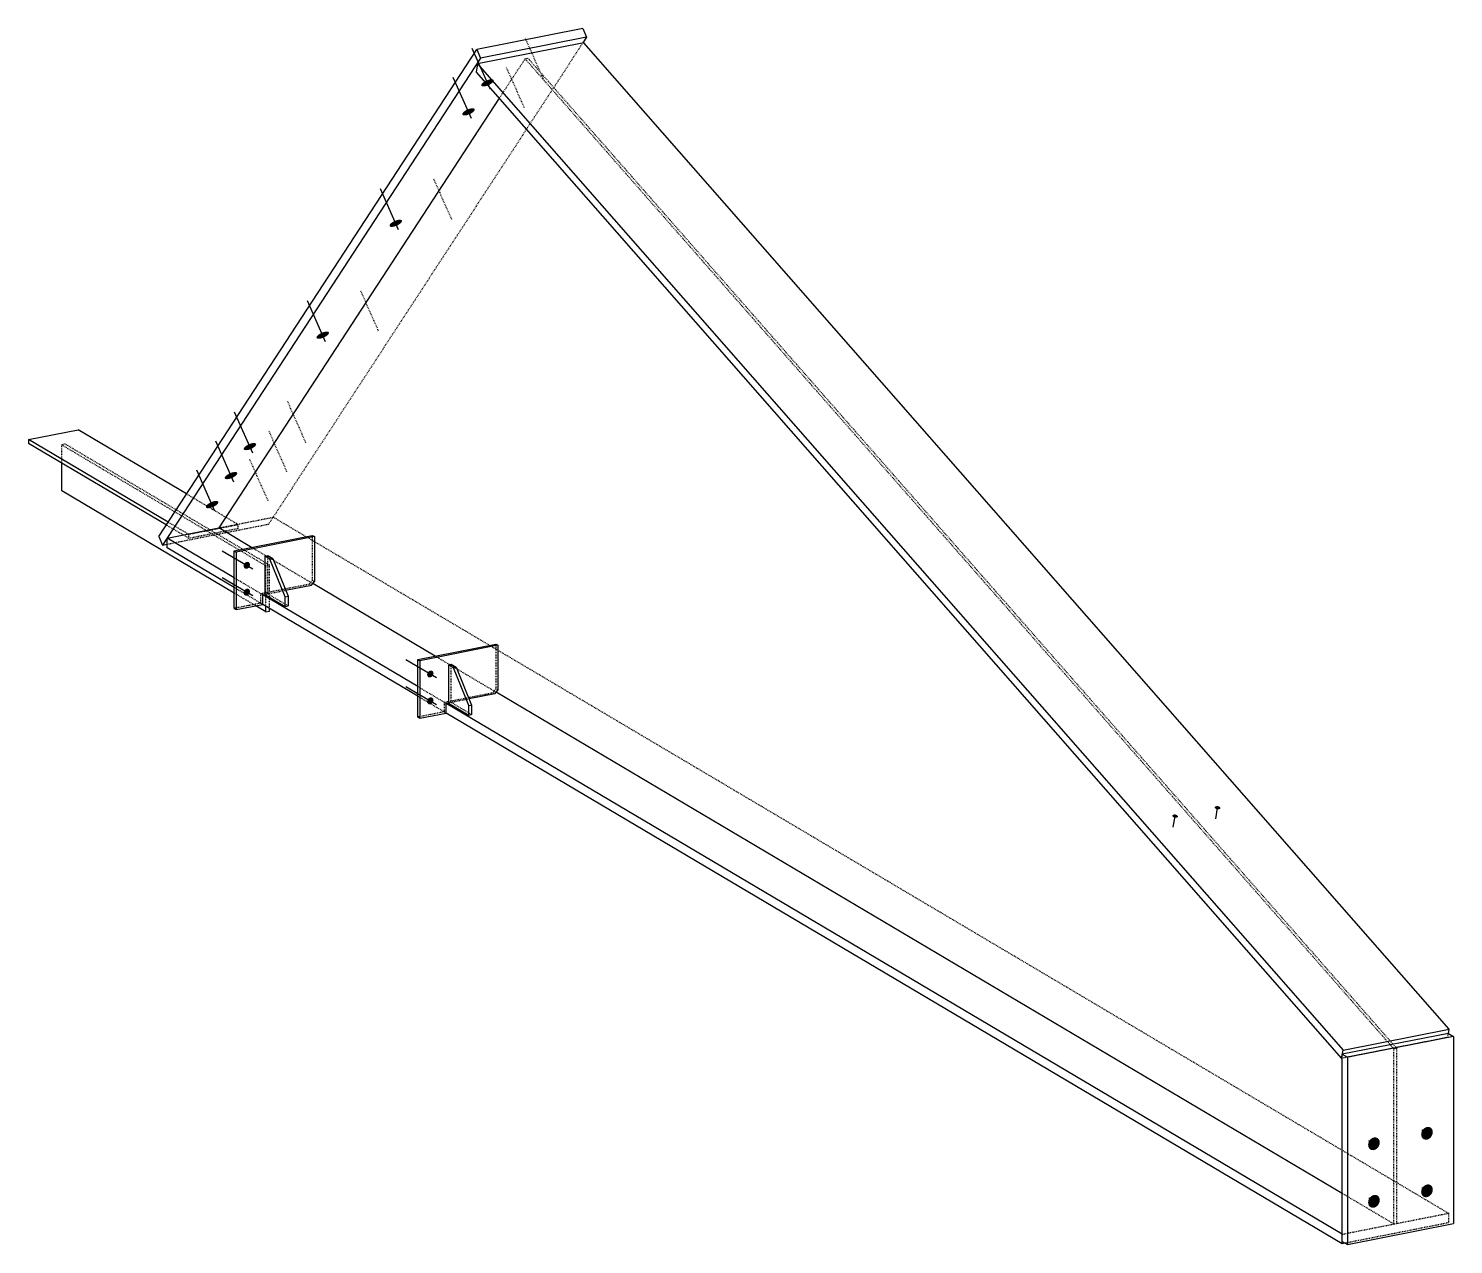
# Model space of a CAD drawing. Header units: millimetres. Extents: x 16 to 48755, y 13 to 3079.
# Drawn here: x 9262 to 12753, y 100 to 3079 of the extents above; entities that cross this region are included whole.
import ezdxf

# ---------------------------------------------------------------- set-up
doc = ezdxf.new("R2010")
doc.units = ezdxf.units.MM
doc.linetypes.add('DXK_LINE_DOT2', pattern=[3.9198, 1.9599, -1.9599])
doc.layers.add('STÅL', color=7, linetype='Continuous')

msp = doc.modelspace()

# ---------------------------------------------------------------- hatches: boundary and pattern name
at = {"layer": 'STÅL', "linetype": 'Continuous'}
for points in [[(10384.1, 2951.9), (10387.3, 2953.1), (10390.4, 2954.1), (10393.4, 2954.7), (10396.1, 2954.9), (10398.4, 2954.8), (10400.2, 2954.2), (10401.4, 2953.4), (10401.9, 2952.1), (10401.8, 2950.7), (10401, 2949), (10399.6, 2947.2), (10397.6, 2945.4), (10395.1, 2943.5), (10392.3, 2941.8), (10389.2, 2940.3), (10386, 2939.1), (10382.9, 2938.1), (10379.9, 2937.5), (10377.2, 2937.3), (10374.9, 2937.4), (10373.1, 2938), (10371.9, 2938.8), (10371.4, 2940), (10371.5, 2941.5), (10372.3, 2943.2), (10373.7, 2945), (10375.7, 2946.8), (10378.2, 2948.7), (10381, 2950.4)], [(10337.7, 2880.8), (10340.9, 2882.1), (10344.1, 2883), (10347.1, 2883.6), (10349.8, 2883.9), (10352, 2883.7), (10353.8, 2883.2), (10355, 2882.3), (10355.5, 2881.1), (10355.4, 2879.6), (10354.6, 2877.9), (10353.2, 2876.2), (10351.2, 2874.3), (10348.7, 2872.5), (10345.9, 2870.8), (10342.8, 2869.3), (10339.6, 2868), (10336.5, 2867), (10333.5, 2866.4), (10330.8, 2866.2), (10328.5, 2866.4), (10326.7, 2866.9), (10325.5, 2867.8), (10325, 2869), (10325.1, 2870.5), (10325.9, 2872.1), (10327.3, 2873.9), (10329.3, 2875.8), (10331.8, 2877.6), (10334.6, 2879.3)], [(10159.5, 2607.8), (10162.7, 2609), (10165.8, 2610), (10168.8, 2610.6), (10171.5, 2610.8), (10173.8, 2610.7), (10175.6, 2610.1), (10176.8, 2609.3), (10177.3, 2608), (10177.2, 2606.6), (10176.4, 2604.9), (10174.9, 2603.1), (10173, 2601.3), (10170.5, 2599.4), (10167.7, 2597.7), (10164.6, 2596.2), (10161.4, 2595), (10158.2, 2594), (10155.2, 2593.4), (10152.5, 2593.2), (10150.2, 2593.3), (10148.5, 2593.9), (10147.3, 2594.7), (10146.8, 2595.9), (10146.9, 2597.4), (10147.7, 2599.1), (10149.1, 2600.9), (10151.1, 2602.7), (10153.5, 2604.6), (10156.4, 2606.3)], [(9980.6, 2333.7), (9983.7, 2335), (9986.9, 2335.9), (9989.9, 2336.5), (9992.6, 2336.8), (9994.9, 2336.6), (9996.7, 2336.1), (9997.8, 2335.2), (9998.4, 2334), (9998.2, 2332.5), (9997.5, 2330.8), (9996, 2329), (9994.1, 2327.2), (9991.6, 2325.4), (9988.8, 2323.7), (9985.7, 2322.2), (9982.5, 2320.9), (9979.3, 2319.9), (9976.3, 2319.3), (9973.6, 2319.1), (9971.3, 2319.3), (9969.6, 2319.8), (9968.4, 2320.7), (9967.8, 2321.9), (9968, 2323.4), (9968.8, 2325), (9970.2, 2326.8), (9972.2, 2328.7), (9974.6, 2330.5), (9977.5, 2332.2)], [(9802.3, 2060.7), (9805.5, 2061.9), (9808.7, 2062.9), (9811.7, 2063.5), (9814.4, 2063.7), (9816.7, 2063.6), (9818.4, 2063), (9819.6, 2062.1), (9820.1, 2060.9), (9820, 2059.5), (9819.2, 2057.8), (9817.8, 2056), (9815.8, 2054.1), (9813.3, 2052.3), (9810.5, 2050.6), (9807.4, 2049.1), (9804.2, 2047.9), (9801.1, 2046.9), (9798.1, 2046.3), (9795.4, 2046.1), (9793.1, 2046.2), (9791.3, 2046.7), (9790.1, 2047.6), (9789.6, 2048.8), (9789.7, 2050.3), (9790.5, 2052), (9791.9, 2053.8), (9793.9, 2055.6), (9796.4, 2057.4), (9799.2, 2059.1)], [(9755.9, 1989.6), (9759.1, 1990.9), (9762.3, 1991.8), (9765.3, 1992.4), (9768, 1992.7), (9770.3, 1992.5), (9772, 1992), (9773.2, 1991.1), (9773.8, 1989.9), (9773.6, 1988.4), (9772.8, 1986.7), (9771.4, 1984.9), (9769.4, 1983.1), (9767, 1981.3), (9764.1, 1979.6), (9761, 1978.1), (9757.9, 1976.8), (9754.7, 1975.8), (9751.7, 1975.2), (9749, 1975), (9746.7, 1975.2), (9744.9, 1975.7), (9743.8, 1976.6), (9743.2, 1977.8), (9743.3, 1979.3), (9744.1, 1980.9), (9745.6, 1982.7), (9747.5, 1984.6), (9750, 1986.4), (9752.8, 1988.1)], [(9709.5, 1918.6), (9712.7, 1919.8), (9715.9, 1920.8), (9718.9, 1921.4), (9721.6, 1921.6), (9723.9, 1921.5), (9725.7, 1920.9), (9726.8, 1920), (9727.4, 1918.8), (9727.2, 1917.4), (9726.4, 1915.7), (9725, 1913.9), (9723, 1912), (9720.6, 1910.2), (9717.7, 1908.5), (9714.7, 1907), (9711.5, 1905.7), (9708.3, 1904.8), (9705.3, 1904.2), (9702.6, 1903.9), (9700.3, 1904.1), (9698.5, 1904.6), (9697.4, 1905.5), (9696.8, 1906.7), (9697, 1908.2), (9697.8, 1909.9), (9699.2, 1911.7), (9701.2, 1913.5), (9703.6, 1915.3), (9706.5, 1917)], [(9790.9, 1767.8), (9792, 1769.3), (9793.3, 1770.6), (9794.8, 1771.6), (9796.4, 1772.3), (9798, 1772.6), (9799.6, 1772.5), (9801.1, 1772.1), (9802.4, 1771.3), (9803.5, 1770.2), (9804.3, 1768.9), (9804.8, 1767.3), (9805, 1765.6), (9804.8, 1763.8), (9804.3, 1762), (9803.5, 1760.3), (9802.4, 1758.8), (9801.1, 1757.5), (9799.6, 1756.5), (9798, 1755.8), (9796.3, 1755.5), (9794.8, 1755.5), (9793.3, 1755.9), (9791.9, 1756.7), (9790.9, 1757.8), (9790, 1759.2), (9789.5, 1760.8), (9789.4, 1762.5), (9789.5, 1764.3), (9790, 1766.1)], [(9790.9, 1702), (9792, 1703.5), (9793.3, 1704.8), (9794.8, 1705.8), (9796.4, 1706.5), (9798, 1706.8), (9799.6, 1706.8), (9801.1, 1706.3), (9802.4, 1705.6), (9803.5, 1704.5), (9804.3, 1703.1), (9804.8, 1701.5), (9805, 1699.8), (9804.8, 1698), (9804.3, 1696.2), (9803.5, 1694.5), (9802.4, 1693), (9801.1, 1691.7), (9799.6, 1690.7), (9798, 1690), (9796.3, 1689.7), (9794.8, 1689.7), (9793.3, 1690.2), (9791.9, 1690.9), (9790.9, 1692), (9790, 1693.4), (9789.5, 1695), (9789.4, 1696.7), (9789.5, 1698.5), (9790, 1700.3)], [(10240.4, 1501.5), (10241.5, 1503), (10242.8, 1504.3), (10244.3, 1505.3), (10245.9, 1506), (10247.5, 1506.3), (10249.1, 1506.3), (10250.6, 1505.8), (10251.9, 1505.1), (10253, 1504), (10253.8, 1502.6), (10254.3, 1501), (10254.5, 1499.3), (10254.3, 1497.5), (10253.8, 1495.7), (10253, 1494), (10251.9, 1492.5), (10250.6, 1491.2), (10249.1, 1490.2), (10247.5, 1489.5), (10245.8, 1489.2), (10244.3, 1489.2), (10242.8, 1489.7), (10241.4, 1490.4), (10240.4, 1491.5), (10239.5, 1492.9), (10239, 1494.5), (10238.9, 1496.2), (10239, 1498), (10239.5, 1499.8)], [(10240.4, 1435.7), (10241.5, 1437.2), (10242.8, 1438.5), (10244.3, 1439.5), (10245.9, 1440.2), (10247.5, 1440.5), (10249.1, 1440.5), (10250.6, 1440.1), (10251.9, 1439.3), (10253, 1438.2), (10253.8, 1436.8), (10254.3, 1435.2), (10254.5, 1433.5), (10254.3, 1431.7), (10253.8, 1429.9), (10253, 1428.2), (10251.9, 1426.7), (10250.6, 1425.4), (10249.1, 1424.4), (10247.5, 1423.7), (10245.8, 1423.4), (10244.3, 1423.4), (10242.8, 1423.9), (10241.4, 1424.7), (10240.4, 1425.8), (10239.5, 1427.1), (10239, 1428.7), (10238.9, 1430.4), (10239, 1432.2), (10239.5, 1434)], [(12070.4, 1145.8), (12069, 1146.1), (12067.7, 1146.6), (12066.5, 1147.2), (12065.5, 1147.9), (12064.8, 1148.7), (12064.3, 1149.6), (12064.1, 1150.4), (12064.3, 1151.2), (12064.7, 1151.9), (12065.4, 1152.6), (12066.4, 1153.1), (12067.6, 1153.4), (12068.9, 1153.6), (12070.3, 1153.6), (12071.7, 1153.5), (12073.2, 1153.1), (12074.5, 1152.6), (12075.7, 1152), (12076.6, 1151.3), (12077.4, 1150.5), (12077.8, 1149.7), (12078, 1148.8), (12077.9, 1148), (12077.4, 1147.3), (12076.7, 1146.7), (12075.8, 1146.2), (12074.6, 1145.8), (12073.3, 1145.6), (12071.9, 1145.6)], [(12174.3, 1166.3), (12172.9, 1166.6), (12171.6, 1167.1), (12170.4, 1167.7), (12169.4, 1168.4), (12168.7, 1169.2), (12168.2, 1170.1), (12168.1, 1170.9), (12168.2, 1171.7), (12168.6, 1172.4), (12169.4, 1173.1), (12170.3, 1173.6), (12171.5, 1173.9), (12172.8, 1174.1), (12174.2, 1174.1), (12175.7, 1174), (12177.1, 1173.6), (12178.4, 1173.2), (12179.6, 1172.6), (12180.6, 1171.8), (12181.3, 1171), (12181.8, 1170.2), (12181.9, 1169.4), (12181.8, 1168.6), (12181.4, 1167.8), (12180.6, 1167.2), (12179.7, 1166.7), (12178.5, 1166.3), (12177.2, 1166.2), (12175.8, 1166.1)], [(12676.4, 379.3), (12678.4, 382.1), (12680.9, 384.5), (12683.6, 386.3), (12686.5, 387.6), (12689.5, 388.2), (12692.4, 388.1), (12695.1, 387.3), (12697.6, 385.9), (12699.6, 383.8), (12701.1, 381.3), (12702, 378.4), (12702.3, 375.3), (12702, 372), (12701, 368.7), (12699.5, 365.6), (12697.5, 362.8), (12695.1, 360.4), (12692.4, 358.6), (12689.5, 357.3), (12686.5, 356.7), (12683.6, 356.8), (12680.8, 357.6), (12678.4, 359.1), (12676.4, 361.1), (12674.9, 363.6), (12674, 366.5), (12673.7, 369.7), (12674, 372.9), (12674.9, 376.2)], [(12546.5, 353.7), (12548.5, 356.5), (12551, 358.8), (12553.7, 360.7), (12556.6, 361.9), (12559.6, 362.5), (12562.5, 362.4), (12565.2, 361.6), (12567.7, 360.2), (12569.7, 358.2), (12571.1, 355.7), (12572.1, 352.8), (12572.4, 349.6), (12572.1, 346.3), (12571.1, 343.1), (12569.6, 340), (12567.6, 337.2), (12565.2, 334.8), (12562.5, 332.9), (12559.6, 331.7), (12556.6, 331.1), (12553.7, 331.2), (12550.9, 332), (12548.5, 333.4), (12546.5, 335.4), (12545, 337.9), (12544.1, 340.8), (12543.8, 344), (12544.1, 347.3), (12545, 350.6)], [(12676.4, 238.4), (12678.4, 241.2), (12680.9, 243.5), (12683.6, 245.4), (12686.5, 246.6), (12689.5, 247.2), (12692.4, 247.1), (12695.1, 246.3), (12697.6, 244.9), (12699.6, 242.9), (12701.1, 240.4), (12702, 237.5), (12702.3, 234.3), (12702, 231), (12701, 227.8), (12699.5, 224.7), (12697.5, 221.9), (12695.1, 219.5), (12692.4, 217.6), (12689.5, 216.4), (12686.5, 215.8), (12683.6, 215.9), (12680.8, 216.7), (12678.4, 218.1), (12676.4, 220.1), (12674.9, 222.6), (12674, 225.5), (12673.7, 228.7), (12674, 232), (12674.9, 235.2)], [(12546.5, 212.7), (12548.5, 215.5), (12551, 217.9), (12553.7, 219.7), (12556.6, 221), (12559.6, 221.6), (12562.5, 221.5), (12565.2, 220.7), (12567.7, 219.3), (12569.7, 217.2), (12571.1, 214.7), (12572.1, 211.8), (12572.4, 208.7), (12572.1, 205.4), (12571.1, 202.1), (12569.6, 199), (12567.6, 196.2), (12565.2, 193.8), (12562.5, 192), (12559.6, 190.7), (12556.6, 190.1), (12553.7, 190.2), (12550.9, 191), (12548.5, 192.5), (12546.5, 194.5), (12545, 197), (12544.1, 199.9), (12543.8, 203), (12544.1, 206.3), (12545, 209.6)]]:
    msp.add_hatch(color=96, dxfattribs=at).paths.add_polyline_path(points)

# ---------------------------------------------------------------- linework, layer by layer
at = {"layer": 'STÅL', "color": 2, "linetype": 'Continuous'}
for p, q in [((10620.2, 3079.3), (10360.4, 3028)), ((10620.2, 3079.3), (10629.5, 3058.2)), ((10622.4, 3044.4), (10362.6, 2993.1)), ((10629.5, 3058.2), (10369.7, 3006.9)), ((10629.5, 3058.2), (10620.3, 3044)), ((12742.2, 627.7), (10622.4, 3044.4)), ((9581.5, 1834.8), (10360.4, 3028)), ((10369.7, 3006.9), (9590.8, 1813.7)), ((10360.4, 3028), (10369.7, 3006.9)), ((10362.6, 2993.1), (10359.1, 2972.6)), ((10359.1, 2972.6), (12478.9, 555.9)), ((10362.6, 2993.1), (12482.4, 576.4)), ((10415.5, 2908.3), (9728.3, 1855.6)), ((9262.4, 2072.3), (9383.7, 2096.3)), ((9649.4, 1938.9), (9383.7, 2096.3)), ((9604.3, 1869.8), (9262.4, 2072.3)), ((9262.4, 2072.3), (9262.4, 2062.9)), ((9599.9, 1863), (9262.4, 2062.9)), ((9343.7, 1946.5), (9343.7, 2014.8)), ((9766.2, 1696.2), (9343.7, 1946.5)), ((9601.9, 1830.6), (9728.3, 1855.6)), ((9808.9, 1807.9), (9728.3, 1855.6)), ((9581.5, 1834.8), (9590.8, 1813.7)), ((9590.8, 1813.7), (9601.9, 1815.9)), ((9601.9, 1807.1), (9601.9, 1830.6)), ((9766.2, 1733.3), (9601.9, 1830.6)), ((9766.2, 1709.8), (9601.9, 1807.1)), ((10258.4, 1541.6), (9958.6, 1719.2)), ((10215.7, 1467), (9836.1, 1691.9)), ((9843.7, 1650.3), (9818.9, 1665)), ((10215.7, 1443.5), (9836.1, 1668.4)), ((9843.7, 1650.3), (9843.7, 1663.9)), ((9843.7, 1650.3), (9852.4, 1652)), ((9852.4, 1652), (9852.4, 1658.7)), ((12480.6, 225.1), (10408.1, 1452.9)), ((12480.6, 125.3), (10285.6, 1425.6)), ((12480.6, 101.8), (10285.6, 1402.1)), ((12740.4, 617.3), (12480.6, 566)), ((12482.4, 576.4), (12742.2, 627.7)), ((12752.9, 609.9), (12493.1, 558.6)), ((12740.4, 617.3), (12742.2, 627.7)), ((12740.4, 617.3), (12752.9, 609.9)), ((12752.9, 609.9), (12752.9, 151.3)), ((12478.9, 555.9), (12482.4, 576.4)), ((12480.6, 566), (12493.1, 558.6)), ((12480.6, 107.4), (12480.6, 566)), ((12493.1, 558.6), (12493.1, 100)), ((12480.6, 556.3), (12478.9, 555.9)), ((12493.1, 100), (12752.9, 151.3)), ((12480.6, 101.8), (12480.6, 125.3)), ((12480.6, 107.4), (12493.1, 100)), ((12487.8, 103.2), (12480.6, 101.8))]:
    msp.add_line(p, q, dxfattribs=at)
at = {"layer": 'STÅL', "color": 7, "linetype": 'DXK_LINE_DOT2'}
for p, q in [((10620.3, 3044), (9850.6, 1865)), ((10478.8, 3005.2), (10415.5, 2908.3)), ((10478.8, 3005.2), (10485.8, 3006.6)), ((12607.1, 579), (10478.8, 3005.2)), ((12614, 580.3), (10485.8, 3006.6)), ((9352.4, 2061), (9343.7, 2059.3)), ((9852.4, 1764.8), (9352.4, 2061)), ((9343.7, 2014.8), (9343.7, 2059.3)), ((9343.7, 2059.3), (9843.7, 1763.1)), ((9775.7, 1864), (9649.4, 1938.9)), ((9654.5, 1830.7), (9599.9, 1863)), ((9601.9, 1815.9), (9850.6, 1865)), ((9654.5, 1840.1), (9604.3, 1869.8)), ((9654.5, 1840.1), (9775.7, 1864)), ((9654.5, 1830.7), (9775.7, 1854.6)), ((9728.3, 1855.6), (9861.7, 1881.9)), ((9775.7, 1854.6), (9775.7, 1864)), ((12740.4, 176.6), (9861.7, 1881.9)), ((9654.5, 1840.1), (9654.5, 1830.7)), ((9958.6, 1719.2), (9808.9, 1807.9)), ((9843.7, 1763.1), (9852.4, 1764.8)), ((9843.7, 1663.9), (9843.7, 1763.1)), ((9852.4, 1658.7), (9852.4, 1764.8)), ((9836.1, 1691.9), (9766.2, 1733.3)), ((9836.1, 1668.4), (9766.2, 1709.8)), ((9818.9, 1665), (9766.2, 1696.2)), ((10408.1, 1452.9), (10258.4, 1541.6)), ((10285.6, 1425.6), (10215.7, 1467)), ((10285.6, 1402.1), (10215.7, 1443.5)), ((12738.7, 607.2), (12480.6, 556.3)), ((12738.7, 607.2), (12740.4, 617.3)), ((12614, 580.3), (12607.1, 579)), ((12607.1, 150.2), (12607.1, 579)), ((12614, 151.6), (12614, 580.3)), ((12607.1, 150.2), (12480.6, 225.1)), ((12480.6, 125.3), (12740.4, 176.6)), ((12740.4, 176.6), (12740.4, 153.1)), ((12740.4, 153.1), (12487.8, 103.2))]:
    msp.add_line(p, q, dxfattribs=at)
at = {"layer": 'STÅL', "color": 96, "linetype": 'DXK_LINE_DOT2'}
for p, q in [((10523.7, 2955.7), (10479.1, 3056.2)), ((10477.3, 2884.7), (10432.7, 2985.1)), ((10299, 2611.6), (10254.5, 2712.1)), ((10120.1, 2337.5), (10075.6, 2438)), ((9941.9, 2064.5), (9897.3, 2165)), ((9895.5, 1993.4), (9850.9, 2093.9)), ((9849.1, 1922.4), (9804.6, 2022.9))]:
    msp.add_line(p, q, dxfattribs=at)
at = {"layer": 'STÅL', "color": 96, "linetype": 'Continuous'}
for p, q in [((10393.8, 2930.1), (10349.2, 3030.5)), ((10347.4, 2859), (10302.8, 2959.5)), ((10169.1, 2586), (10124.6, 2686.4)), ((9990.2, 2311.9), (9945.7, 2412.4)), ((9812, 2038.8), (9767.4, 2139.3)), ((9765.6, 1967.8), (9721, 2068.3)), ((9719.2, 1896.7), (9674.7, 1997.2)), ((9736.7, 1799.9), (9811.7, 1755.4)), ((9736.7, 1734.1), (9811.7, 1689.7)), ((10186.7, 1533.3), (10261.7, 1488.9)), ((10186.7, 1467.5), (10261.7, 1423.1)), ((12170.4, 1143.1), (12175, 1170.1)), ((12066.5, 1122.6), (12071.1, 1149.6)), ((12564.3, 343.1), (12545.6, 354.2)), ((12694.2, 368.8), (12675.5, 379.9)), ((12564.3, 202.2), (12545.6, 213.3)), ((12694.2, 227.8), (12675.5, 238.9))]:
    msp.add_line(p, q, dxfattribs=at)
at = {"layer": 'STÅL', "color": 4, "linetype": 'Continuous'}
for p, q in [((9766.2, 1799.4), (9957.6, 1837.2)), ((9962.6, 1834.3), (9771.2, 1796.5)), ((9957.6, 1837.2), (9962.6, 1834.3)), ((9962.6, 1834.3), (9962.6, 1724.3)), ((9766.2, 1658.5), (9766.2, 1799.4)), ((9766.2, 1799.4), (9771.2, 1796.5)), ((9771.2, 1796.5), (9771.2, 1655.5)), ((9841.3, 1786.8), (9848.3, 1788.2)), ((9841.3, 1786.8), (9841.3, 1692.9)), ((9853.8, 1779.4), (9841.3, 1786.8)), ((9848.3, 1788.2), (9860.8, 1780.8)), ((9853.8, 1779.4), (9860.8, 1780.8)), ((9860.8, 1780.8), (9898.3, 1688.1)), ((9891.3, 1686.7), (9853.8, 1779.4)), ((9892.3, 1702.9), (9955.6, 1715.4)), ((9955.6, 1715.4), (9962.6, 1724.3)), ((9836.1, 1691.8), (9841.3, 1692.9)), ((9836.1, 1668.4), (9836.1, 1691.8)), ((9841.3, 1692.9), (9891.3, 1663.3)), ((9891.3, 1686.7), (9898.3, 1688.1)), ((9891.3, 1663.3), (9891.3, 1686.7)), ((9898.3, 1688.1), (9898.3, 1664.6)), ((9766.2, 1658.5), (9771.2, 1655.5)), ((9771.2, 1655.5), (9836.1, 1668.4)), ((9891.3, 1663.3), (9898.3, 1664.6)), ((10215.7, 1533.2), (10407.1, 1571)), ((10407.1, 1571), (10412.1, 1568)), ((10412.1, 1568), (10220.7, 1530.2)), ((10412.1, 1568), (10412.1, 1458)), ((10215.7, 1392.2), (10215.7, 1533.2)), ((10215.7, 1533.2), (10220.7, 1530.2)), ((10220.7, 1530.2), (10220.7, 1389.2)), ((10290.8, 1520.6), (10297.8, 1521.9)), ((10290.8, 1520.6), (10290.8, 1426.6)), ((10303.3, 1513.2), (10290.8, 1520.6)), ((10297.8, 1521.9), (10310.3, 1514.5)), ((10303.3, 1513.2), (10310.3, 1514.5)), ((10340.8, 1420.5), (10303.3, 1513.2)), ((10310.3, 1514.5), (10347.8, 1421.8)), ((10405.1, 1449.2), (10341.8, 1436.6)), ((10405.1, 1449.2), (10412.1, 1458)), ((10220.7, 1389.2), (10285.6, 1402.1)), ((10290.8, 1426.6), (10285.6, 1425.6)), ((10285.6, 1402.1), (10285.6, 1425.6)), ((10290.8, 1426.6), (10340.8, 1397)), ((10340.8, 1420.5), (10347.8, 1421.8)), ((10340.8, 1397), (10340.8, 1420.5)), ((10340.8, 1397), (10347.8, 1398.3)), ((10347.8, 1421.8), (10347.8, 1398.3)), ((10215.7, 1392.2), (10220.7, 1389.2))]:
    msp.add_line(p, q, dxfattribs=at)
at = {"layer": 'STÅL', "color": 30, "linetype": 'DXK_LINE_DOT2'}
for p, q in [((9957.6, 1837.2), (9957.6, 1727.3)), ((9848.3, 1694.2), (9848.3, 1788.2)), ((9831.1, 1694.8), (9950.6, 1718.4)), ((9957.6, 1727.3), (9950.6, 1718.4)), ((9950.6, 1718.4), (9955.6, 1715.4)), ((9962.6, 1724.3), (9957.6, 1727.3)), ((9831.1, 1694.8), (9831.1, 1671.3)), ((9831.1, 1694.8), (9836.1, 1691.8)), ((9841.3, 1692.9), (9892.3, 1702.9)), ((9898.3, 1664.6), (9848.3, 1694.2)), ((9831.1, 1671.3), (9766.2, 1658.5)), ((9831.1, 1671.3), (9836.1, 1668.4)), ((10407.1, 1571), (10407.1, 1461)), ((10297.8, 1428), (10297.8, 1521.9)), ((10280.6, 1428.5), (10400.1, 1452.1)), ((10341.8, 1436.6), (10290.8, 1426.6)), ((10407.1, 1461), (10400.1, 1452.1)), ((10400.1, 1452.1), (10405.1, 1449.2)), ((10412.1, 1458), (10407.1, 1461)), ((10280.6, 1405), (10215.7, 1392.2)), ((10280.6, 1428.5), (10280.6, 1405)), ((10280.6, 1428.5), (10285.6, 1425.6)), ((10280.6, 1405), (10285.6, 1402.1)), ((10347.8, 1398.3), (10297.8, 1428))]:
    msp.add_line(p, q, dxfattribs=at)

doc.saveas('drawing.dxf')
